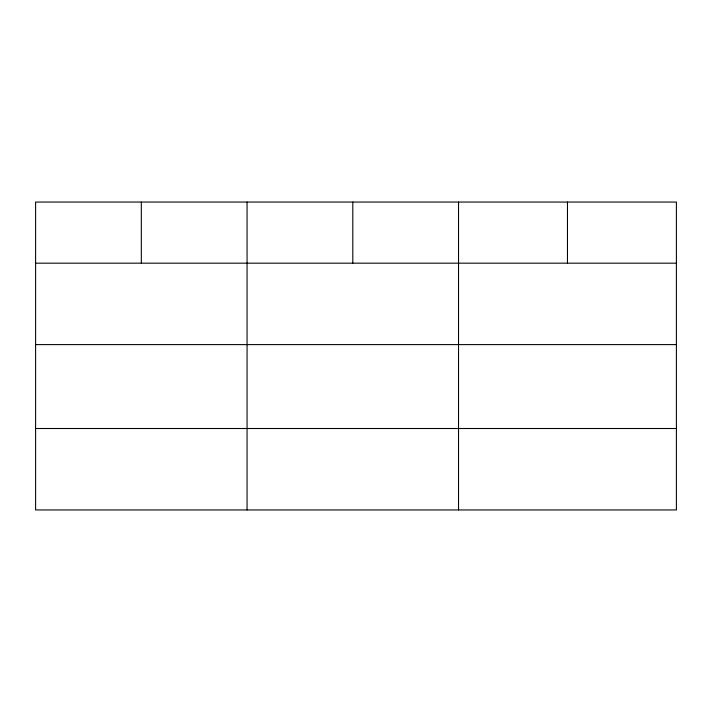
<?xml version="1.0" encoding="UTF-8"?>
<svg xmlns="http://www.w3.org/2000/svg" width="712" height="712" viewBox="0 0 712 712"><rect width="100%" height="100%" fill="white"/><g stroke="black" fill="none" stroke-linecap="round" stroke-linejoin="round"><path stroke-width="1.07" d="M676.4 344.608L676.4 202.057L35.6 202.057L35.6 509.943L676.4 509.943L676.4 344.608L35.6 344.608M35.6 263.173L676.4 263.173M35.6 428.508L676.4 428.508M567.464 202.057L567.464 263.173M458.528 202.057L458.528 509.943M352.796 202.057L352.796 263.173M247.064 202.057L247.064 509.943M141.332 202.057L141.332 263.173"/></g></svg>
